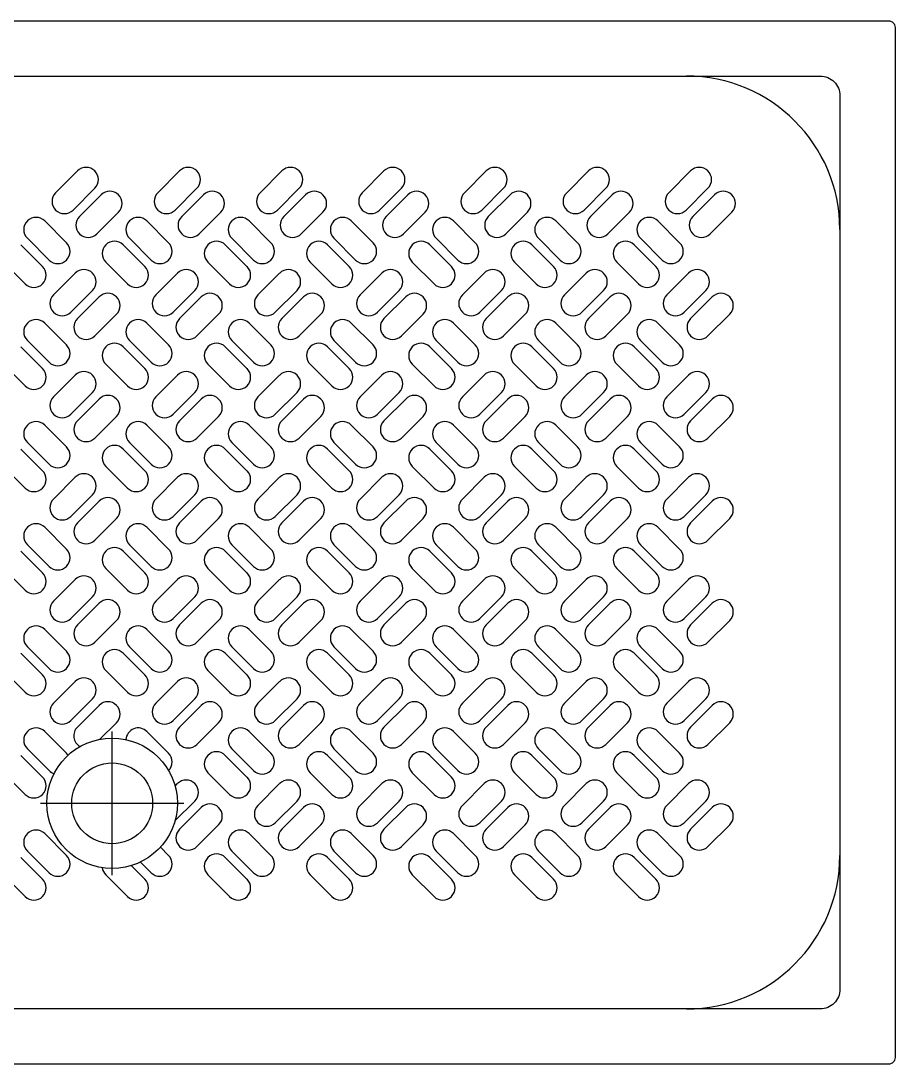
# Model space of a CAD drawing. Header units: millimetres. Extents: x 4.57 to 13.56, y 2.92 to 9.59.
# Drawn here: x 12.891 to 13.561, y 2.928 to 3.728 of the extents above; entities that cross this region are included whole.
import ezdxf

# ---------------------------------------------------------------- set-up
doc = ezdxf.new("R2010")
doc.units = ezdxf.units.MM
doc.linetypes.add('DASHDOT', pattern=[25.4, 12.7, -6.35, 0, -6.35])

msp = doc.modelspace()

# ---------------------------------------------------------------- linework, layer by layer
at = {"color": 18, "true_color": 0x000000}
for p, q in [((12.91786, 3.59647), (12.93449, 3.61311)), ((12.99618, 3.59647), (13.01281, 3.61311)), ((13.0745, 3.59647), (13.09113, 3.61311)), ((13.15282, 3.59647), (13.16945, 3.61311)), ((13.23114, 3.59647), (13.24777, 3.61311)), ((13.30946, 3.59647), (13.32609, 3.61311)), ((13.38778, 3.59647), (13.40441, 3.61311)), ((12.93117, 3.58316), (12.9478, 3.5998)), ((12.93612, 3.57822), (12.95275, 3.59485)), ((13.00949, 3.58316), (13.02612, 3.5998)), ((13.01444, 3.57822), (13.03107, 3.59485)), ((13.08781, 3.58316), (13.10444, 3.5998)), ((13.09276, 3.57822), (13.10939, 3.59485)), ((13.16613, 3.58316), (13.18276, 3.5998)), ((13.17108, 3.57822), (13.18771, 3.59485)), ((13.24445, 3.58316), (13.26108, 3.5998)), ((13.2494, 3.57822), (13.26603, 3.59485)), ((13.32277, 3.58316), (13.3394, 3.5998)), ((13.32772, 3.57822), (13.34435, 3.59485)), ((13.40109, 3.58316), (13.41772, 3.5998)), ((13.40604, 3.57822), (13.42267, 3.59485)), ((12.94943, 3.56491), (12.96606, 3.58154)), ((13.02775, 3.56491), (13.04438, 3.58154)), ((13.10607, 3.56491), (13.1227, 3.58154)), ((13.18439, 3.56491), (13.20102, 3.58154)), ((13.26271, 3.56491), (13.27934, 3.58154)), ((13.34103, 3.56491), (13.35766, 3.58154)), ((13.41935, 3.56491), (13.43598, 3.58154)), ((12.9261, 3.55813), (12.90946, 3.57477)), ((13.00442, 3.55813), (12.98778, 3.57477)), ((13.08274, 3.55813), (13.0661, 3.57477)), ((13.16106, 3.55813), (13.14442, 3.57477)), ((13.23938, 3.55813), (13.22274, 3.57477)), ((13.3177, 3.55813), (13.30106, 3.57477)), ((13.39602, 3.55813), (13.37938, 3.57477)), ((12.91279, 3.54483), (12.89615, 3.56146)), ((12.99111, 3.54483), (12.97447, 3.56146)), ((13.06943, 3.54483), (13.05279, 3.56146)), ((13.14775, 3.54483), (13.13111, 3.56146)), ((13.22607, 3.54483), (13.20943, 3.56146)), ((13.30439, 3.54483), (13.28775, 3.56146)), ((13.38271, 3.54483), (13.36607, 3.56146)), ((12.90784, 3.53988), (12.8912, 3.55651)), ((12.98616, 3.53988), (12.96952, 3.55651)), ((13.06448, 3.53988), (13.04784, 3.55651)), ((13.1428, 3.53988), (13.12616, 3.55651)), ((13.22112, 3.53988), (13.20448, 3.55651)), ((13.29944, 3.53988), (13.2828, 3.55651)), ((13.37776, 3.53988), (13.36112, 3.55651)), ((12.89453, 3.52657), (12.8779, 3.5432)), ((12.97285, 3.52657), (12.95621, 3.5432)), ((13.05117, 3.52657), (13.03453, 3.5432)), ((13.12949, 3.52657), (13.11285, 3.5432)), ((13.20781, 3.52657), (13.19117, 3.5432)), ((13.28613, 3.52657), (13.26949, 3.5432)), ((13.36445, 3.52657), (13.34781, 3.5432)), ((12.91623, 3.51817), (12.93287, 3.53481)), ((12.99455, 3.51817), (13.01119, 3.53481)), ((13.07287, 3.51817), (13.08951, 3.53481)), ((13.15119, 3.51817), (13.16783, 3.53481)), ((13.22951, 3.51817), (13.24615, 3.53481)), ((13.30783, 3.51817), (13.32447, 3.53481)), ((13.38615, 3.51817), (13.40279, 3.53481)), ((12.92954, 3.50486), (12.94618, 3.5215)), ((13.00786, 3.50486), (13.0245, 3.5215)), ((13.08618, 3.50486), (13.10282, 3.5215)), ((13.1645, 3.50486), (13.18114, 3.5215)), ((13.24282, 3.50486), (13.25946, 3.5215)), ((13.32114, 3.50486), (13.33778, 3.5215)), ((13.39946, 3.50486), (13.4161, 3.5215)), ((12.93449, 3.49991), (12.95113, 3.51655)), ((13.01281, 3.49991), (13.02945, 3.51655)), ((13.09113, 3.49991), (13.10777, 3.51655)), ((13.16945, 3.49991), (13.18609, 3.51655)), ((13.24777, 3.49991), (13.26441, 3.51655)), ((13.32609, 3.49991), (13.34273, 3.51655)), ((13.40441, 3.49991), (13.42105, 3.51655)), ((12.9261, 3.47983), (12.90946, 3.49647)), ((12.9478, 3.4866), (12.96444, 3.50324)), ((13.00442, 3.47983), (12.98778, 3.49647)), ((13.02612, 3.4866), (13.04276, 3.50324)), ((13.08274, 3.47983), (13.0661, 3.49647)), ((13.10444, 3.4866), (13.12108, 3.50324)), ((13.16106, 3.47983), (13.14442, 3.49647)), ((13.18276, 3.4866), (13.1994, 3.50324)), ((13.23938, 3.47983), (13.22274, 3.49647)), ((13.26108, 3.4866), (13.27772, 3.50324)), ((13.3177, 3.47983), (13.30106, 3.49647)), ((13.3394, 3.4866), (13.35604, 3.50324)), ((13.39602, 3.47983), (13.37938, 3.49647)), ((13.41772, 3.4866), (13.43436, 3.50324)), ((12.91279, 3.46652), (12.89615, 3.48316)), ((12.99111, 3.46652), (12.97447, 3.48316)), ((13.06943, 3.46652), (13.05279, 3.48316)), ((13.14775, 3.46652), (13.13111, 3.48316)), ((13.22607, 3.46652), (13.20943, 3.48316)), ((13.30439, 3.46652), (13.28775, 3.48316)), ((13.38271, 3.46652), (13.36607, 3.48316)), ((12.90784, 3.46157), (12.8912, 3.47821)), ((12.98616, 3.46157), (12.96952, 3.47821)), ((13.06448, 3.46157), (13.04784, 3.47821)), ((13.1428, 3.46157), (13.12616, 3.47821)), ((13.22112, 3.46157), (13.20448, 3.47821)), ((13.29944, 3.46157), (13.2828, 3.47821)), ((13.37776, 3.46157), (13.36112, 3.47821)), ((12.89453, 3.44826), (12.8779, 3.4649)), ((12.97285, 3.44826), (12.95621, 3.4649)), ((13.05117, 3.44826), (13.03453, 3.4649)), ((13.12949, 3.44826), (13.11285, 3.4649)), ((13.20781, 3.44826), (13.19117, 3.4649)), ((13.28613, 3.44826), (13.26949, 3.4649)), ((13.36445, 3.44826), (13.34781, 3.4649)), ((12.91623, 3.43987), (12.93287, 3.4565)), ((12.99455, 3.43987), (13.01119, 3.4565)), ((13.07287, 3.43987), (13.08951, 3.4565)), ((13.15119, 3.43987), (13.16783, 3.4565)), ((13.22951, 3.43987), (13.24615, 3.4565)), ((13.30783, 3.43987), (13.32447, 3.4565)), ((13.38615, 3.43987), (13.40279, 3.4565)), ((12.92954, 3.42656), (12.94618, 3.4432)), ((13.00786, 3.42656), (13.0245, 3.4432)), ((13.08618, 3.42656), (13.10282, 3.4432)), ((13.1645, 3.42656), (13.18114, 3.4432)), ((13.24282, 3.42656), (13.25946, 3.4432)), ((13.32114, 3.42656), (13.33778, 3.4432)), ((13.39946, 3.42656), (13.4161, 3.4432)), ((12.93449, 3.42161), (12.95113, 3.43825)), ((13.01281, 3.42161), (13.02945, 3.43825)), ((13.09113, 3.42161), (13.10777, 3.43825)), ((13.16945, 3.42161), (13.18609, 3.43825)), ((13.24777, 3.42161), (13.26441, 3.43825)), ((13.32609, 3.42161), (13.34273, 3.43825)), ((13.40441, 3.42161), (13.42105, 3.43825)), ((12.9478, 3.4083), (12.96444, 3.42494)), ((13.02612, 3.4083), (13.04276, 3.42494)), ((13.10444, 3.4083), (13.12108, 3.42494)), ((13.18276, 3.4083), (13.1994, 3.42494)), ((13.26108, 3.4083), (13.27772, 3.42494)), ((13.3394, 3.4083), (13.35604, 3.42494)), ((13.41772, 3.4083), (13.43436, 3.42494)), ((12.9261, 3.40153), (12.90946, 3.41817)), ((13.00442, 3.40153), (12.98778, 3.41817)), ((13.08274, 3.40153), (13.0661, 3.41817)), ((13.16106, 3.40153), (13.14442, 3.41817)), ((13.23938, 3.40153), (13.22274, 3.41817)), ((13.3177, 3.40153), (13.30106, 3.41817)), ((13.39602, 3.40153), (13.37938, 3.41817)), ((12.91279, 3.38822), (12.89615, 3.40486)), ((12.99111, 3.38822), (12.97447, 3.40486)), ((13.06943, 3.38822), (13.05279, 3.40486)), ((13.14775, 3.38822), (13.13111, 3.40486)), ((13.22607, 3.38822), (13.20943, 3.40486)), ((13.30439, 3.38822), (13.28775, 3.40486)), ((13.38271, 3.38822), (13.36607, 3.40486)), ((12.90784, 3.38327), (12.8912, 3.39991)), ((12.98616, 3.38327), (12.96952, 3.39991)), ((13.06448, 3.38327), (13.04784, 3.39991)), ((13.1428, 3.38327), (13.12616, 3.39991)), ((13.22112, 3.38327), (13.20448, 3.39991)), ((13.29944, 3.38327), (13.2828, 3.39991)), ((13.37776, 3.38327), (13.36112, 3.39991)), ((12.89453, 3.36996), (12.8779, 3.3866)), ((12.97285, 3.36996), (12.95621, 3.3866)), ((13.05117, 3.36996), (13.03453, 3.3866)), ((13.12949, 3.36996), (13.11285, 3.3866)), ((13.20781, 3.36996), (13.19117, 3.3866)), ((13.28613, 3.36996), (13.26949, 3.3866)), ((13.36445, 3.36996), (13.34781, 3.3866)), ((12.91623, 3.36157), (12.93287, 3.3782)), ((12.99455, 3.36157), (13.01119, 3.3782)), ((13.07287, 3.36157), (13.08951, 3.3782)), ((13.15119, 3.36157), (13.16783, 3.3782)), ((13.22951, 3.36157), (13.24615, 3.3782)), ((13.30783, 3.36157), (13.32447, 3.3782)), ((13.38615, 3.36157), (13.40279, 3.3782)), ((12.92954, 3.34826), (12.94618, 3.36489)), ((13.00786, 3.34826), (13.0245, 3.36489)), ((13.08618, 3.34826), (13.10282, 3.36489)), ((13.1645, 3.34826), (13.18114, 3.36489)), ((13.24282, 3.34826), (13.25946, 3.36489)), ((13.32114, 3.34826), (13.33778, 3.36489)), ((13.39946, 3.34826), (13.4161, 3.36489)), ((12.93449, 3.34331), (12.95113, 3.35994)), ((13.01281, 3.34331), (13.02945, 3.35994)), ((13.09113, 3.34331), (13.10777, 3.35994)), ((13.16945, 3.34331), (13.18609, 3.35994)), ((13.24777, 3.34331), (13.26441, 3.35994)), ((13.32609, 3.34331), (13.34273, 3.35994)), ((13.40441, 3.34331), (13.42105, 3.35994)), ((12.9478, 3.33), (12.96444, 3.34663)), ((13.02612, 3.33), (13.04276, 3.34663)), ((13.10444, 3.33), (13.12108, 3.34663)), ((13.18276, 3.33), (13.1994, 3.34663)), ((13.26108, 3.33), (13.27772, 3.34663)), ((13.3394, 3.33), (13.35604, 3.34663)), ((13.41772, 3.33), (13.43436, 3.34663)), ((12.9261, 3.32323), (12.90946, 3.33986)), ((13.00442, 3.32323), (12.98778, 3.33986)), ((13.08274, 3.32323), (13.0661, 3.33986)), ((13.16106, 3.32323), (13.14442, 3.33986)), ((13.23938, 3.32323), (13.22274, 3.33986)), ((13.3177, 3.32323), (13.30106, 3.33986)), ((13.39602, 3.32323), (13.37938, 3.33986)), ((12.90784, 3.30497), (12.8912, 3.3216)), ((12.91279, 3.30992), (12.89615, 3.32655)), ((12.98616, 3.30497), (12.96952, 3.3216)), ((12.99111, 3.30992), (12.97447, 3.32655)), ((13.06448, 3.30497), (13.04784, 3.3216)), ((13.06943, 3.30992), (13.05279, 3.32655)), ((13.1428, 3.30497), (13.12616, 3.3216)), ((13.14775, 3.30992), (13.13111, 3.32655)), ((13.22112, 3.30497), (13.20448, 3.3216)), ((13.22607, 3.30992), (13.20943, 3.32655)), ((13.29944, 3.30497), (13.2828, 3.3216)), ((13.30439, 3.30992), (13.28775, 3.32655)), ((13.37776, 3.30497), (13.36112, 3.3216)), ((13.38271, 3.30992), (13.36607, 3.32655)), ((12.89453, 3.29166), (12.8779, 3.30829)), ((12.97285, 3.29166), (12.95621, 3.30829)), ((13.05117, 3.29166), (13.03453, 3.30829)), ((13.12949, 3.29166), (13.11285, 3.30829)), ((13.20781, 3.29166), (13.19117, 3.30829)), ((13.28613, 3.29166), (13.26949, 3.30829)), ((13.36445, 3.29166), (13.34781, 3.30829)), ((12.91623, 3.28326), (12.93287, 3.2999)), ((12.99455, 3.28326), (13.01119, 3.2999)), ((13.07287, 3.28326), (13.08951, 3.2999)), ((13.15119, 3.28326), (13.16783, 3.2999)), ((13.22951, 3.28326), (13.24615, 3.2999)), ((13.30783, 3.28326), (13.32447, 3.2999)), ((13.38615, 3.28326), (13.40279, 3.2999)), ((12.92954, 3.26995), (12.94618, 3.28659)), ((12.93449, 3.265), (12.95113, 3.28164)), ((13.00786, 3.26995), (13.0245, 3.28659)), ((13.01281, 3.265), (13.02945, 3.28164)), ((13.08618, 3.26995), (13.10282, 3.28659)), ((13.09113, 3.265), (13.10777, 3.28164)), ((13.1645, 3.26995), (13.18114, 3.28659)), ((13.16945, 3.265), (13.18609, 3.28164)), ((13.24282, 3.26995), (13.25946, 3.28659)), ((13.24777, 3.265), (13.26441, 3.28164)), ((13.32114, 3.26995), (13.33778, 3.28659)), ((13.32609, 3.265), (13.34273, 3.28164)), ((13.39946, 3.26995), (13.4161, 3.28659)), ((13.40441, 3.265), (13.42105, 3.28164)), ((12.9478, 3.25169), (12.96444, 3.26833)), ((13.02612, 3.25169), (13.04276, 3.26833)), ((13.10444, 3.25169), (13.12108, 3.26833)), ((13.18276, 3.25169), (13.1994, 3.26833)), ((13.26108, 3.25169), (13.27772, 3.26833)), ((13.3394, 3.25169), (13.35604, 3.26833)), ((13.41772, 3.25169), (13.43436, 3.26833)), ((12.9261, 3.24492), (12.90946, 3.26156)), ((13.00442, 3.24492), (12.98778, 3.26156)), ((13.08274, 3.24492), (13.0661, 3.26156)), ((13.16106, 3.24492), (13.14442, 3.26156)), ((13.23938, 3.24492), (13.22274, 3.26156)), ((13.3177, 3.24492), (13.30106, 3.26156)), ((13.39602, 3.24492), (13.37938, 3.26156)), ((12.91279, 3.23161), (12.89615, 3.24825)), ((12.99111, 3.23161), (12.97447, 3.24825)), ((13.06943, 3.23161), (13.05279, 3.24825)), ((13.14775, 3.23161), (13.13111, 3.24825)), ((13.22607, 3.23161), (13.20943, 3.24825)), ((13.30439, 3.23161), (13.28775, 3.24825)), ((13.38271, 3.23161), (13.36607, 3.24825)), ((12.90784, 3.22666), (12.8912, 3.2433)), ((12.98616, 3.22666), (12.96952, 3.2433)), ((13.06448, 3.22666), (13.04784, 3.2433)), ((13.1428, 3.22666), (13.12616, 3.2433)), ((13.22112, 3.22666), (13.20448, 3.2433)), ((13.29944, 3.22666), (13.2828, 3.2433)), ((13.37776, 3.22666), (13.36112, 3.2433)), ((12.89453, 3.21335), (12.8779, 3.22999)), ((12.97285, 3.21335), (12.95621, 3.22999)), ((13.05117, 3.21335), (13.03453, 3.22999)), ((13.12949, 3.21335), (13.11285, 3.22999)), ((13.20781, 3.21335), (13.19117, 3.22999)), ((13.28613, 3.21335), (13.26949, 3.22999)), ((13.36445, 3.21335), (13.34781, 3.22999)), ((12.91623, 3.20496), (12.93287, 3.2216)), ((12.99455, 3.20496), (13.01119, 3.2216)), ((13.07287, 3.20496), (13.08951, 3.2216)), ((13.15119, 3.20496), (13.16783, 3.2216)), ((13.22951, 3.20496), (13.24615, 3.2216)), ((13.30783, 3.20496), (13.32447, 3.2216)), ((13.38615, 3.20496), (13.40279, 3.2216)), ((12.92954, 3.19165), (12.94618, 3.20829)), ((13.00786, 3.19165), (13.0245, 3.20829)), ((13.08618, 3.19165), (13.10282, 3.20829)), ((13.1645, 3.19165), (13.18114, 3.20829)), ((13.24282, 3.19165), (13.25946, 3.20829)), ((13.32114, 3.19165), (13.33778, 3.20829)), ((13.39946, 3.19165), (13.4161, 3.20829)), ((12.93449, 3.1867), (12.95113, 3.20334)), ((13.01281, 3.1867), (13.02945, 3.20334)), ((13.09113, 3.1867), (13.10777, 3.20334)), ((13.16945, 3.1867), (13.18609, 3.20334)), ((13.24777, 3.1867), (13.26441, 3.20334)), ((13.32609, 3.1867), (13.34273, 3.20334)), ((13.40441, 3.1867), (13.42105, 3.20334)), ((12.95174, 3.17733), (12.96444, 3.19003)), ((13.02612, 3.17339), (13.04276, 3.19003)), ((13.10444, 3.17339), (13.12108, 3.19003)), ((13.18276, 3.17339), (13.1994, 3.19003)), ((13.26108, 3.17339), (13.27772, 3.19003)), ((13.3394, 3.17339), (13.35604, 3.19003)), ((13.41772, 3.17339), (13.43436, 3.19003)), ((12.9261, 3.16662), (12.90946, 3.18326)), ((13.00442, 3.16662), (12.98778, 3.18326)), ((13.08274, 3.16662), (13.0661, 3.18326)), ((13.16106, 3.16662), (13.14442, 3.18326)), ((13.23938, 3.16662), (13.22274, 3.18326)), ((13.3177, 3.16662), (13.30106, 3.18326)), ((13.39602, 3.16662), (13.37938, 3.18326)), ((12.91279, 3.15331), (12.89615, 3.16995)), ((13.06943, 3.15331), (13.05279, 3.16995)), ((13.14775, 3.15331), (13.13111, 3.16995)), ((13.22607, 3.15331), (13.20943, 3.16995)), ((13.30439, 3.15331), (13.28775, 3.16995)), ((13.38271, 3.15331), (13.36607, 3.16995)), ((12.90784, 3.14836), (12.8912, 3.165)), ((13.06448, 3.14836), (13.04784, 3.165)), ((13.1428, 3.14836), (13.12616, 3.165)), ((13.22112, 3.14836), (13.20448, 3.165)), ((13.29944, 3.14836), (13.2828, 3.165)), ((13.37776, 3.14836), (13.36112, 3.165)), ((12.89453, 3.13505), (12.8779, 3.15169)), ((13.05117, 3.13505), (13.03453, 3.15169)), ((13.12949, 3.13505), (13.11285, 3.15169)), ((13.20781, 3.13505), (13.19117, 3.15169)), ((13.28613, 3.13505), (13.26949, 3.15169)), ((13.36445, 3.13505), (13.34781, 3.15169)), ((13.00935, 3.14146), (13.01119, 3.14329)), ((13.07287, 3.12666), (13.08951, 3.14329)), ((13.15119, 3.12666), (13.16783, 3.14329)), ((13.22951, 3.12666), (13.24615, 3.14329)), ((13.30783, 3.12666), (13.32447, 3.14329)), ((13.38615, 3.12666), (13.40279, 3.14329)), ((13.0093, 3.11478), (13.0245, 3.12998)), ((13.08618, 3.11335), (13.10282, 3.12998)), ((13.1645, 3.11335), (13.18114, 3.12998)), ((13.24282, 3.11335), (13.25946, 3.12998)), ((13.32114, 3.11335), (13.33778, 3.12998)), ((13.39946, 3.11335), (13.4161, 3.12998)), ((13.01281, 3.1084), (13.02945, 3.12503)), ((13.09113, 3.1084), (13.10777, 3.12503)), ((13.16945, 3.1084), (13.18609, 3.12503)), ((13.24777, 3.1084), (13.26441, 3.12503)), ((13.32609, 3.1084), (13.34273, 3.12503)), ((13.40441, 3.1084), (13.42105, 3.12503)), ((12.9261, 3.08832), (12.90946, 3.10495)), ((13.02612, 3.09509), (13.04276, 3.11172)), ((13.08274, 3.08832), (13.0661, 3.10495)), ((13.10444, 3.09509), (13.12108, 3.11172)), ((13.16106, 3.08832), (13.14442, 3.10495)), ((13.18276, 3.09509), (13.1994, 3.11172)), ((13.23938, 3.08832), (13.22274, 3.10495)), ((13.26108, 3.09509), (13.27772, 3.11172)), ((13.3177, 3.08832), (13.30106, 3.10495)), ((13.3394, 3.09509), (13.35604, 3.11172)), ((13.39602, 3.08832), (13.37938, 3.10495)), ((13.41772, 3.09509), (13.43436, 3.11172)), ((12.91279, 3.07501), (12.89615, 3.09164)), ((13.00442, 3.08832), (12.99814, 3.09459)), ((13.06943, 3.07501), (13.05279, 3.09164)), ((13.14775, 3.07501), (13.13111, 3.09164)), ((13.22607, 3.07501), (13.20943, 3.09164)), ((13.30439, 3.07501), (13.28775, 3.09164)), ((13.38271, 3.07501), (13.36607, 3.09164)), ((12.90784, 3.07006), (12.8912, 3.08669)), ((12.98616, 3.07006), (12.9758, 3.08042)), ((12.99111, 3.07501), (12.98291, 3.08321)), ((13.06448, 3.07006), (13.04784, 3.08669)), ((13.1428, 3.07006), (13.12616, 3.08669)), ((13.22112, 3.07006), (13.20448, 3.08669)), ((13.29944, 3.07006), (13.2828, 3.08669)), ((13.37776, 3.07006), (13.36112, 3.08669)), ((12.89453, 3.05675), (12.8779, 3.07338)), ((12.97285, 3.05675), (12.95621, 3.07338)), ((13.05117, 3.05675), (13.03453, 3.07338)), ((13.12949, 3.05675), (13.11285, 3.07338)), ((13.20781, 3.05675), (13.19117, 3.07338)), ((13.28613, 3.05675), (13.26949, 3.07338)), ((13.36445, 3.05675), (13.34781, 3.07338))]:
    msp.add_line(p, q, dxfattribs=at)
at = {"color": 18, "linetype": 'DASHDOT', "true_color": 0x000000}
for p, q in [((12.96114, 3.07322), (12.96114, 3.18322)), ((12.90614, 3.12822), (13.01614, 3.12822))]:
    msp.add_line(p, q, dxfattribs=at)
at = {"color": 18, "true_color": 0x000000}
for points in [[(12.36114, 2.93322), (12.36114, 3.72322, -0.414214), (12.36614, 3.72822), (13.55614, 3.72822, -0.414214), (13.56114, 3.72322), (13.56114, 2.93322, -0.414214), (13.55614, 2.92822), (12.36614, 2.92822, -0.414214)], [(12.40349, 2.98557), (12.40349, 3.67087, -0.414214), (12.41849, 3.68587), (13.50379, 3.68587, -0.414214), (13.51879, 3.67087), (13.51879, 2.98557, -0.414214), (13.50379, 2.97057), (12.41849, 2.97057, -0.414214)]]:
    msp.add_lwpolyline(points, format="xyb", close=True, dxfattribs=at)
for radius in [0.05, 0.031]:
    msp.add_circle((12.96114, 3.12822), radius, dxfattribs=at)
for centre, radius, start, end in [((13.40115, 3.56823), 0.11764, 0, 90), ((12.94115, 3.60646), 0.00941, 315, 135), ((13.01947, 3.60646), 0.00941, 315, 135), ((13.09779, 3.60646), 0.00941, 315, 135), ((13.17611, 3.60646), 0.00941, 315, 135), ((13.25443, 3.60646), 0.00941, 315, 135), ((13.33275, 3.60646), 0.00941, 315, 135), ((13.41107, 3.60646), 0.00941, 315, 135), ((12.92451, 3.58982), 0.00941, 135, 315), ((12.95941, 3.5882), 0.00941, 315, 135), ((13.00283, 3.58982), 0.00941, 135, 315), ((13.03773, 3.5882), 0.00941, 315, 135), ((13.08115, 3.58982), 0.00941, 135, 315), ((13.11605, 3.5882), 0.00941, 315, 135), ((13.15947, 3.58982), 0.00941, 135, 315), ((13.19437, 3.5882), 0.00941, 315, 135), ((13.23779, 3.58982), 0.00941, 135, 315), ((13.27269, 3.5882), 0.00941, 315, 135), ((13.31611, 3.58982), 0.00941, 135, 315), ((13.35101, 3.5882), 0.00941, 315, 135), ((13.39443, 3.58982), 0.00941, 135, 315), ((13.42933, 3.5882), 0.00941, 315, 135), ((12.90281, 3.56812), 0.00941, 45, 225), ((12.94277, 3.57156), 0.00941, 135, 315), ((12.98113, 3.56812), 0.00941, 45, 225), ((13.02109, 3.57156), 0.00941, 135, 315), ((13.05945, 3.56812), 0.00941, 45, 225), ((13.09941, 3.57156), 0.00941, 135, 315), ((13.13777, 3.56812), 0.00941, 45, 225), ((13.17773, 3.57156), 0.00941, 135, 315), ((13.21609, 3.56812), 0.00941, 45, 225), ((13.25605, 3.57156), 0.00941, 135, 315), ((13.29441, 3.56812), 0.00941, 45, 225), ((13.33437, 3.57156), 0.00941, 135, 315), ((13.37273, 3.56812), 0.00941, 45, 225), ((13.41269, 3.57156), 0.00941, 135, 315), ((12.91945, 3.55148), 0.00941, 225, 45), ((12.96287, 3.54986), 0.00941, 45, 225), ((12.99777, 3.55148), 0.00941, 225, 45), ((13.04119, 3.54986), 0.00941, 45, 225), ((13.07609, 3.55148), 0.00941, 225, 45), ((13.11951, 3.54986), 0.00941, 45, 225), ((13.1544, 3.55148), 0.00941, 225, 45), ((13.19783, 3.54986), 0.00941, 45, 225), ((13.23272, 3.55148), 0.00941, 225, 45), ((13.27615, 3.54986), 0.00941, 45, 225), ((13.31104, 3.55148), 0.00941, 225, 45), ((13.35447, 3.54986), 0.00941, 45, 225), ((13.38936, 3.55148), 0.00941, 225, 45), ((12.90119, 3.53322), 0.00941, 225, 45), ((12.93953, 3.52815), 0.00941, 315, 135), ((12.97951, 3.53322), 0.00941, 225, 45), ((13.01785, 3.52815), 0.00941, 315, 135), ((13.05783, 3.53322), 0.00941, 225, 45), ((13.09617, 3.52815), 0.00941, 315, 135), ((13.13615, 3.53322), 0.00941, 225, 45), ((13.17449, 3.52815), 0.00941, 315, 135), ((13.21447, 3.53322), 0.00941, 225, 45), ((13.2528, 3.52815), 0.00941, 315, 135), ((13.29278, 3.53322), 0.00941, 225, 45), ((13.33112, 3.52815), 0.00941, 315, 135), ((13.3711, 3.53322), 0.00941, 225, 45), ((13.40944, 3.52815), 0.00941, 315, 135), ((12.92289, 3.51152), 0.00941, 135, 315), ((12.95779, 3.50989), 0.00941, 315, 135), ((13.00121, 3.51152), 0.00941, 135, 315), ((13.03611, 3.50989), 0.00941, 315, 135), ((13.07953, 3.51152), 0.00941, 135, 315), ((13.11442, 3.50989), 0.00941, 315, 135), ((13.15785, 3.51152), 0.00941, 135, 315), ((13.19274, 3.50989), 0.00941, 315, 135), ((13.23617, 3.51152), 0.00941, 135, 315), ((13.27106, 3.50989), 0.00941, 315, 135), ((13.31449, 3.51152), 0.00941, 135, 315), ((13.34938, 3.50989), 0.00941, 315, 135), ((13.39281, 3.51152), 0.00941, 135, 315), ((13.4277, 3.50989), 0.00941, 315, 135), ((12.90281, 3.48981), 0.00941, 45, 225), ((12.94115, 3.49326), 0.00941, 135, 315), ((12.98113, 3.48981), 0.00941, 45, 225), ((13.01947, 3.49326), 0.00941, 135, 315), ((13.05945, 3.48981), 0.00941, 45, 225), ((13.09779, 3.49326), 0.00941, 135, 315), ((13.13777, 3.48981), 0.00941, 45, 225), ((13.17611, 3.49326), 0.00941, 135, 315), ((13.21609, 3.48981), 0.00941, 45, 225), ((13.25443, 3.49326), 0.00941, 135, 315), ((13.29441, 3.48981), 0.00941, 45, 225), ((13.33275, 3.49326), 0.00941, 135, 315), ((13.37273, 3.48981), 0.00941, 45, 225), ((13.41107, 3.49326), 0.00941, 135, 315), ((12.96287, 3.47155), 0.00941, 45, 225), ((13.04119, 3.47155), 0.00941, 45, 225), ((13.11951, 3.47155), 0.00941, 45, 225), ((13.19783, 3.47155), 0.00941, 45, 225), ((13.27615, 3.47155), 0.00941, 45, 225), ((13.35447, 3.47155), 0.00941, 45, 225), ((12.91945, 3.47318), 0.00941, 225, 45), ((12.99777, 3.47318), 0.00941, 225, 45), ((13.07609, 3.47318), 0.00941, 225, 45), ((13.1544, 3.47318), 0.00941, 225, 45), ((13.23272, 3.47318), 0.00941, 225, 45), ((13.31104, 3.47318), 0.00941, 225, 45), ((13.38936, 3.47318), 0.00941, 225, 45), ((12.90119, 3.45492), 0.00941, 225, 45), ((12.93953, 3.44985), 0.00941, 315, 135), ((12.97951, 3.45492), 0.00941, 225, 45), ((13.01785, 3.44985), 0.00941, 315, 135), ((13.05783, 3.45492), 0.00941, 225, 45), ((13.09617, 3.44985), 0.00941, 315, 135), ((13.13615, 3.45492), 0.00941, 225, 45), ((13.17449, 3.44985), 0.00941, 315, 135), ((13.21447, 3.45492), 0.00941, 225, 45), ((13.2528, 3.44985), 0.00941, 315, 135), ((13.29278, 3.45492), 0.00941, 225, 45), ((13.33112, 3.44985), 0.00941, 315, 135), ((13.3711, 3.45492), 0.00941, 225, 45), ((13.40944, 3.44985), 0.00941, 315, 135), ((12.95779, 3.43159), 0.00941, 315, 135), ((13.03611, 3.43159), 0.00941, 315, 135), ((13.11442, 3.43159), 0.00941, 315, 135), ((13.19274, 3.43159), 0.00941, 315, 135), ((13.27106, 3.43159), 0.00941, 315, 135), ((13.34938, 3.43159), 0.00941, 315, 135), ((13.4277, 3.43159), 0.00941, 315, 135), ((12.92289, 3.43321), 0.00941, 135, 315), ((13.00121, 3.43321), 0.00941, 135, 315), ((13.07953, 3.43321), 0.00941, 135, 315), ((13.15785, 3.43321), 0.00941, 135, 315), ((13.23617, 3.43321), 0.00941, 135, 315), ((13.31449, 3.43321), 0.00941, 135, 315), ((13.39281, 3.43321), 0.00941, 135, 315), ((12.90281, 3.41151), 0.00941, 45, 225), ((12.94115, 3.41495), 0.00941, 135, 315), ((12.98113, 3.41151), 0.00941, 45, 225), ((13.01947, 3.41495), 0.00941, 135, 315), ((13.05945, 3.41151), 0.00941, 45, 225), ((13.09779, 3.41495), 0.00941, 135, 315), ((13.13777, 3.41151), 0.00941, 45, 225), ((13.17611, 3.41495), 0.00941, 135, 315), ((13.21609, 3.41151), 0.00941, 45, 225), ((13.25443, 3.41495), 0.00941, 135, 315), ((13.29441, 3.41151), 0.00941, 45, 225), ((13.33275, 3.41495), 0.00941, 135, 315), ((13.37273, 3.41151), 0.00941, 45, 225), ((13.41107, 3.41495), 0.00941, 135, 315), ((12.91945, 3.39487), 0.00941, 225, 45), ((12.96287, 3.39325), 0.00941, 45, 225), ((12.99777, 3.39487), 0.00941, 225, 45), ((13.04119, 3.39325), 0.00941, 45, 225), ((13.07609, 3.39487), 0.00941, 225, 45), ((13.11951, 3.39325), 0.00941, 45, 225), ((13.1544, 3.39487), 0.00941, 225, 45), ((13.19783, 3.39325), 0.00941, 45, 225), ((13.23272, 3.39487), 0.00941, 225, 45), ((13.27615, 3.39325), 0.00941, 45, 225), ((13.31104, 3.39487), 0.00941, 225, 45), ((13.35447, 3.39325), 0.00941, 45, 225), ((13.38936, 3.39487), 0.00941, 225, 45), ((12.90119, 3.37661), 0.00941, 225, 45), ((12.93953, 3.37155), 0.00941, 315, 135), ((12.97951, 3.37661), 0.00941, 225, 45), ((13.01785, 3.37155), 0.00941, 315, 135), ((13.05783, 3.37661), 0.00941, 225, 45), ((13.09617, 3.37155), 0.00941, 315, 135), ((13.13615, 3.37661), 0.00941, 225, 45), ((13.17449, 3.37155), 0.00941, 315, 135), ((13.21447, 3.37661), 0.00941, 225, 45), ((13.2528, 3.37155), 0.00941, 315, 135), ((13.29278, 3.37661), 0.00941, 225, 45), ((13.33112, 3.37155), 0.00941, 315, 135), ((13.3711, 3.37661), 0.00941, 225, 45), ((13.40944, 3.37155), 0.00941, 315, 135), ((12.92289, 3.35491), 0.00941, 135, 315), ((12.95779, 3.35329), 0.00941, 315, 135), ((13.00121, 3.35491), 0.00941, 135, 315), ((13.03611, 3.35329), 0.00941, 315, 135), ((13.07953, 3.35491), 0.00941, 135, 315), ((13.11442, 3.35329), 0.00941, 315, 135), ((13.15785, 3.35491), 0.00941, 135, 315), ((13.19274, 3.35329), 0.00941, 315, 135), ((13.23617, 3.35491), 0.00941, 135, 315), ((13.27106, 3.35329), 0.00941, 315, 135), ((13.31449, 3.35491), 0.00941, 135, 315), ((13.34938, 3.35329), 0.00941, 315, 135), ((13.39281, 3.35491), 0.00941, 135, 315), ((13.4277, 3.35329), 0.00941, 315, 135), ((12.90281, 3.33321), 0.00941, 45, 225), ((12.94115, 3.33665), 0.00941, 135, 315), ((12.98113, 3.33321), 0.00941, 45, 225), ((13.01947, 3.33665), 0.00941, 135, 315), ((13.05945, 3.33321), 0.00941, 45, 225), ((13.09779, 3.33665), 0.00941, 135, 315), ((13.13777, 3.33321), 0.00941, 45, 225), ((13.17611, 3.33665), 0.00941, 135, 315), ((13.21609, 3.33321), 0.00941, 45, 225), ((13.25443, 3.33665), 0.00941, 135, 315), ((13.29441, 3.33321), 0.00941, 45, 225), ((13.33275, 3.33665), 0.00941, 135, 315), ((13.37273, 3.33321), 0.00941, 45, 225), ((13.41107, 3.33665), 0.00941, 135, 315), ((12.91945, 3.31657), 0.00941, 225, 45), ((12.96287, 3.31495), 0.00941, 45, 225), ((12.99777, 3.31657), 0.00941, 225, 45), ((13.04119, 3.31495), 0.00941, 45, 225), ((13.07609, 3.31657), 0.00941, 225, 45), ((13.11951, 3.31495), 0.00941, 45, 225), ((13.1544, 3.31657), 0.00941, 225, 45), ((13.19783, 3.31495), 0.00941, 45, 225), ((13.23272, 3.31657), 0.00941, 225, 45), ((13.27615, 3.31495), 0.00941, 45, 225), ((13.31104, 3.31657), 0.00941, 225, 45), ((13.35447, 3.31495), 0.00941, 45, 225), ((13.38936, 3.31657), 0.00941, 225, 45), ((12.90119, 3.29831), 0.00941, 225, 45), ((12.97951, 3.29831), 0.00941, 225, 45), ((13.05783, 3.29831), 0.00941, 225, 45), ((13.13615, 3.29831), 0.00941, 225, 45), ((13.21447, 3.29831), 0.00941, 225, 45), ((13.29278, 3.29831), 0.00941, 225, 45), ((13.3711, 3.29831), 0.00941, 225, 45), ((12.93953, 3.29324), 0.00941, 315, 135), ((13.01785, 3.29324), 0.00941, 315, 135), ((13.09617, 3.29324), 0.00941, 315, 135), ((13.17449, 3.29324), 0.00941, 315, 135), ((13.2528, 3.29324), 0.00941, 315, 135), ((13.33112, 3.29324), 0.00941, 315, 135), ((13.40944, 3.29324), 0.00941, 315, 135), ((12.92289, 3.27661), 0.00941, 135, 315), ((12.95779, 3.27498), 0.00941, 315, 135), ((13.00121, 3.27661), 0.00941, 135, 315), ((13.03611, 3.27498), 0.00941, 315, 135), ((13.07953, 3.27661), 0.00941, 135, 315), ((13.11442, 3.27498), 0.00941, 315, 135), ((13.15785, 3.27661), 0.00941, 135, 315), ((13.19274, 3.27498), 0.00941, 315, 135), ((13.23617, 3.27661), 0.00941, 135, 315), ((13.27106, 3.27498), 0.00941, 315, 135), ((13.31449, 3.27661), 0.00941, 135, 315), ((13.34938, 3.27498), 0.00941, 315, 135), ((13.39281, 3.27661), 0.00941, 135, 315), ((13.4277, 3.27498), 0.00941, 315, 135), ((12.90281, 3.2549), 0.00941, 45, 225), ((12.94115, 3.25835), 0.00941, 135, 315), ((12.98113, 3.2549), 0.00941, 45, 225), ((13.01947, 3.25835), 0.00941, 135, 315), ((13.05945, 3.2549), 0.00941, 45, 225), ((13.09779, 3.25835), 0.00941, 135, 315), ((13.13777, 3.2549), 0.00941, 45, 225), ((13.17611, 3.25835), 0.00941, 135, 315), ((13.21609, 3.2549), 0.00941, 45, 225), ((13.25443, 3.25835), 0.00941, 135, 315), ((13.29441, 3.2549), 0.00941, 45, 225), ((13.33275, 3.25835), 0.00941, 135, 315), ((13.37273, 3.2549), 0.00941, 45, 225), ((13.41107, 3.25835), 0.00941, 135, 315), ((12.91945, 3.23827), 0.00941, 225, 45), ((12.96287, 3.23664), 0.00941, 45, 225), ((12.99777, 3.23827), 0.00941, 225, 45), ((13.04119, 3.23664), 0.00941, 45, 225), ((13.07609, 3.23827), 0.00941, 225, 45), ((13.11951, 3.23664), 0.00941, 45, 225), ((13.1544, 3.23827), 0.00941, 225, 45), ((13.19783, 3.23664), 0.00941, 45, 225), ((13.23272, 3.23827), 0.00941, 225, 45), ((13.27615, 3.23664), 0.00941, 45, 225), ((13.31104, 3.23827), 0.00941, 225, 45), ((13.35447, 3.23664), 0.00941, 45, 225), ((13.38936, 3.23827), 0.00941, 225, 45), ((12.90119, 3.22001), 0.00941, 225, 45), ((12.93953, 3.21494), 0.00941, 315, 135), ((12.97951, 3.22001), 0.00941, 225, 45), ((13.01785, 3.21494), 0.00941, 315, 135), ((13.05783, 3.22001), 0.00941, 225, 45), ((13.09617, 3.21494), 0.00941, 315, 135), ((13.13615, 3.22001), 0.00941, 225, 45), ((13.17449, 3.21494), 0.00941, 315, 135), ((13.21447, 3.22001), 0.00941, 225, 45), ((13.2528, 3.21494), 0.00941, 315, 135), ((13.29278, 3.22001), 0.00941, 225, 45), ((13.33112, 3.21494), 0.00941, 315, 135), ((13.3711, 3.22001), 0.00941, 225, 45), ((13.40944, 3.21494), 0.00941, 315, 135), ((12.92289, 3.19831), 0.00941, 135, 315), ((12.95779, 3.19668), 0.00941, 315, 135), ((13.00121, 3.19831), 0.00941, 135, 315), ((13.03611, 3.19668), 0.00941, 315, 135), ((13.07953, 3.19831), 0.00941, 135, 315), ((13.11442, 3.19668), 0.00941, 315, 135), ((13.15785, 3.19831), 0.00941, 135, 315), ((13.19274, 3.19668), 0.00941, 315, 135), ((13.23617, 3.19831), 0.00941, 135, 315), ((13.27106, 3.19668), 0.00941, 315, 135), ((13.31449, 3.19831), 0.00941, 135, 315), ((13.34938, 3.19668), 0.00941, 315, 135), ((13.39281, 3.19831), 0.00941, 135, 315), ((13.4277, 3.19668), 0.00941, 315, 135), ((12.90281, 3.1766), 0.00941, 45, 225), ((12.94115, 3.18005), 0.00941, 135, 241.25115), ((12.98113, 3.1766), 0.00941, 45, 177.06857), ((13.01947, 3.18005), 0.00941, 135, 315), ((13.05945, 3.1766), 0.00941, 45, 225), ((13.09779, 3.18005), 0.00941, 135, 315), ((13.13777, 3.1766), 0.00941, 45, 225), ((13.17611, 3.18005), 0.00941, 135, 315), ((13.21609, 3.1766), 0.00941, 45, 225), ((13.25443, 3.18005), 0.00941, 135, 315), ((13.29441, 3.1766), 0.00941, 45, 225), ((13.33275, 3.18005), 0.00941, 135, 315), ((13.37273, 3.1766), 0.00941, 45, 225), ((13.41107, 3.18005), 0.00941, 135, 315), ((12.91945, 3.15997), 0.00941, 32.86674, 45), ((12.99777, 3.15997), 0.00941, 314.81649, 45), ((13.04119, 3.15834), 0.00941, 45, 225), ((13.07609, 3.15997), 0.00941, 225, 45), ((13.11951, 3.15834), 0.00941, 45, 225), ((13.1544, 3.15997), 0.00941, 225, 45), ((13.19783, 3.15834), 0.00941, 45, 225), ((13.23272, 3.15997), 0.00941, 225, 45), ((13.27615, 3.15834), 0.00941, 45, 225), ((13.31104, 3.15997), 0.00941, 225, 45), ((13.35447, 3.15834), 0.00941, 45, 225), ((13.38936, 3.15997), 0.00941, 225, 45), ((12.91945, 3.15997), 0.00941, 225, 252.55758), ((12.90119, 3.14171), 0.00941, 225, 45), ((13.01785, 3.13664), 0.00941, 315, 135), ((13.05783, 3.14171), 0.00941, 225, 45), ((13.09617, 3.13664), 0.00941, 315, 135), ((13.13615, 3.14171), 0.00941, 225, 45), ((13.17449, 3.13664), 0.00941, 315, 135), ((13.21447, 3.14171), 0.00941, 225, 45), ((13.2528, 3.13664), 0.00941, 315, 135), ((13.29278, 3.14171), 0.00941, 225, 45), ((13.33112, 3.13664), 0.00941, 315, 135), ((13.3711, 3.14171), 0.00941, 225, 45), ((13.40944, 3.13664), 0.00941, 315, 135), ((13.03611, 3.11838), 0.00941, 315, 135), ((13.07953, 3.12), 0.00941, 135, 315), ((13.11442, 3.11838), 0.00941, 315, 135), ((13.15785, 3.12), 0.00941, 135, 315), ((13.19274, 3.11838), 0.00941, 315, 135), ((13.23617, 3.12), 0.00941, 135, 315), ((13.27106, 3.11838), 0.00941, 315, 135), ((13.31449, 3.12), 0.00941, 135, 315), ((13.34938, 3.11838), 0.00941, 315, 135), ((13.39281, 3.12), 0.00941, 135, 315), ((13.4277, 3.11838), 0.00941, 315, 135), ((12.90281, 3.0983), 0.00941, 45, 225), ((13.01947, 3.10174), 0.00941, 135, 315), ((13.05945, 3.0983), 0.00941, 45, 225), ((13.09779, 3.10174), 0.00941, 135, 315), ((13.13777, 3.0983), 0.00941, 45, 225), ((13.17611, 3.10174), 0.00941, 135, 315), ((13.21609, 3.0983), 0.00941, 45, 225), ((13.25443, 3.10174), 0.00941, 135, 315), ((13.29441, 3.0983), 0.00941, 45, 225), ((13.33275, 3.10174), 0.00941, 135, 315), ((13.37273, 3.0983), 0.00941, 45, 225), ((13.41107, 3.10174), 0.00941, 135, 315), ((12.91945, 3.08166), 0.00941, 225, 45), ((12.99777, 3.08166), 0.00941, 225, 45), ((13.04119, 3.08004), 0.00941, 45, 225), ((13.07609, 3.08166), 0.00941, 225, 45), ((13.11951, 3.08004), 0.00941, 45, 225), ((13.1544, 3.08166), 0.00941, 225, 45), ((13.19783, 3.08004), 0.00941, 45, 225), ((13.23272, 3.08166), 0.00941, 225, 45), ((13.27615, 3.08004), 0.00941, 45, 225), ((13.31104, 3.08166), 0.00941, 225, 45), ((13.35447, 3.08004), 0.00941, 45, 225), ((13.38936, 3.08166), 0.00941, 225, 45), ((13.40115, 3.08821), 0.11764, 270, 0), ((12.96287, 3.08004), 0.00941, 187.57585, 225), ((12.90119, 3.0634), 0.00941, 225, 45), ((12.97951, 3.0634), 0.00941, 225, 45), ((13.05783, 3.0634), 0.00941, 225, 45), ((13.13615, 3.0634), 0.00941, 225, 45), ((13.21447, 3.0634), 0.00941, 225, 45), ((13.29278, 3.0634), 0.00941, 225, 45), ((13.3711, 3.0634), 0.00941, 225, 45)]:
    msp.add_arc(centre, radius, start, end, dxfattribs=at)

doc.saveas('drawing.dxf')
